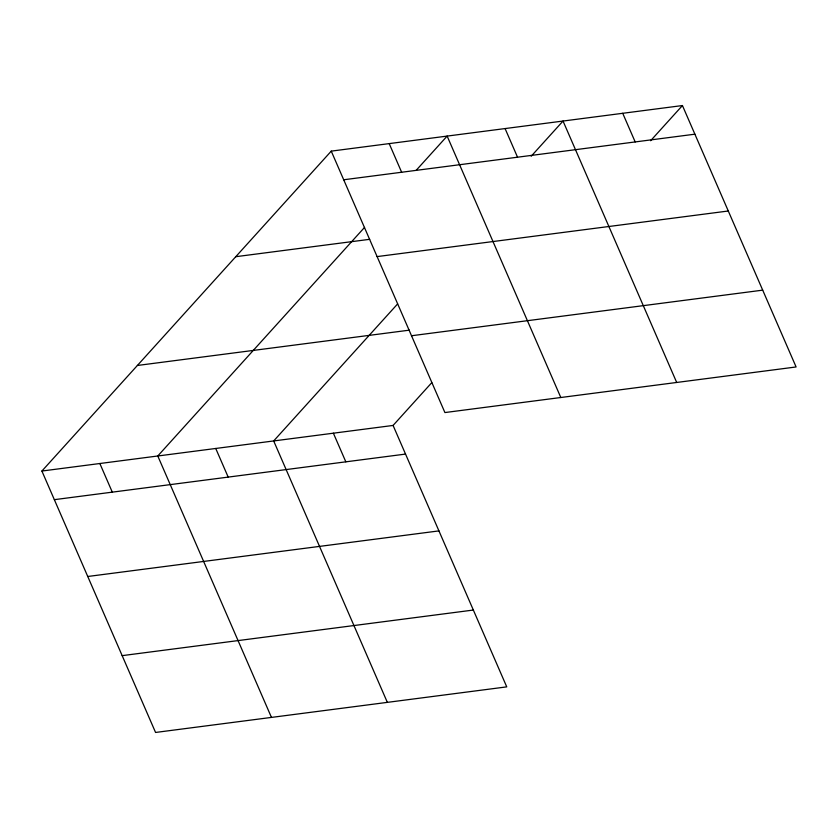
<?xml version="1.0" encoding="UTF-8"?>
<svg xmlns="http://www.w3.org/2000/svg" width="838" height="838" viewBox="0 0 838 838"><rect width="100%" height="100%" fill="white"/><g stroke="black" fill="none" stroke-linecap="round" stroke-linejoin="round"><path stroke-width="1.26" d="M431.79 382.641L393.085 425.442L506.749 686.867L155.564 732.454L41.9 471.04L331.251 151.133L682.436 105.546L796.1 366.96L444.915 412.558L331.251 151.133M364.561 227.391L157.785 455.987L271.46 717.412M416.172 170.334L447.136 136.091L560.811 397.516M397.641 303.89L273.68 440.945L387.345 702.359M531.198 156.235L563.031 121.049L676.695 382.463M650.602 140.732L682.436 105.546M343.695 179.772L694.88 134.185M235.761 256.7L369.684 239.322M377.1 256.596L728.285 210.998M137.39 365.473L409.394 330.151M411.521 335.745L762.695 290.147M41.9 471.04L393.085 425.442M54.355 499.668L405.529 454.081M87.749 576.492L438.934 530.894M122.17 655.641L473.355 610.043M622.728 113.298L635.183 141.936M505.084 128.57L517.538 157.209M389.199 143.612L401.643 172.251M333.377 433.194L345.832 461.832M215.733 448.466L228.187 477.105M99.848 463.508L112.292 492.147"/></g></svg>
